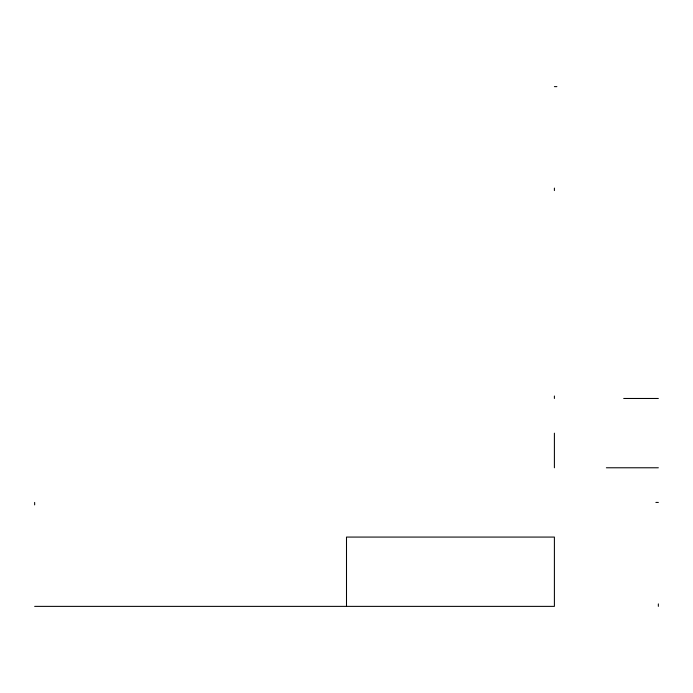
<?xml version="1.0" encoding="UTF-8"?>
<svg xmlns="http://www.w3.org/2000/svg" width="693" height="693" viewBox="0 0 693 693"><rect width="100%" height="100%" fill="white"/><g stroke="black" fill="none" stroke-linecap="round" stroke-linejoin="round"><path stroke-width="1.04" d="M554.4 86.625L556.877 86.625M623.7 398.475L658.35 398.475M606.375 467.775L658.35 467.775M655.873 502.425L658.35 502.425M34.65 606.375L554.4 606.375L554.4 537.075L346.5 537.075L346.5 606.375M658.35 603.898L658.35 606.375M554.4 188.098L554.4 190.575M554.4 395.998L554.4 398.475M554.4 433.177L554.4 467.775M34.65 502.425L34.65 504.902"/></g></svg>
